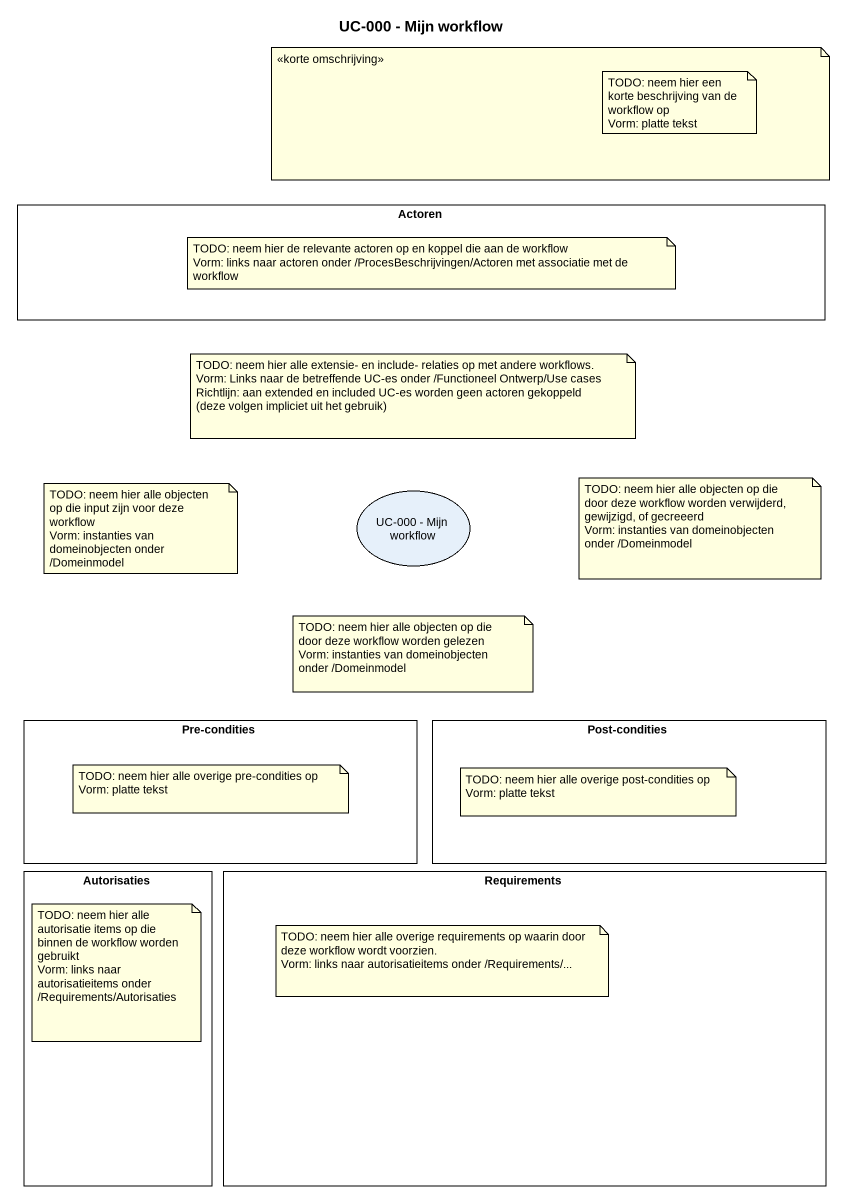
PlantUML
@startuml
title UC-000 - Mijn workflow
rectangle Actoren
usecase "UC-000 - Mijn workflow" as UC_000_Mijn_workflow
rectangle "Pre-condities" as Pre_condities
rectangle "Post-condities" as Post_condities
rectangle Autorisaties
rectangle Requirements
note as N1
  <<korte omschrijving>>
end note
note as N2
  TODO: neem hier een korte beschrijving van de workflow op
  Vorm: platte tekst
end note
note as N3
  TODO: neem hier de relevante actoren op en koppel die aan de workflow
  Vorm: links naar actoren onder /ProcesBeschrijvingen/Actoren met associatie met de workflow
end note
note as N4
  TODO: neem hier alle extensie- en include- relaties op met andere workflows.
  Vorm: Links naar de betreffende UC-es onder /Functioneel Ontwerp/Use cases
  Richtlijn: aan extended en included UC-es worden geen actoren gekoppeld (deze volgen impliciet uit het gebruik)
end note
note as N5
  TODO: neem hier alle objecten op die input zijn voor deze workflow
  Vorm: instanties van domeinobjecten onder /Domeinmodel
end note
note as N6
  TODO: neem hier alle objecten op die door deze workflow worden verwijderd, gewijzigd, of gecreeerd
  Vorm: instanties van domeinobjecten onder /Domeinmodel
end note
note as N7
  TODO: neem hier alle objecten op die door deze workflow worden gelezen
  Vorm: instanties van domeinobjecten onder /Domeinmodel
end note
note as N8
  TODO: neem hier alle overige pre-condities op
  Vorm: platte tekst
end note
note as N9
  TODO: neem hier alle overige post-condities op
  Vorm: platte tekst
end note
note as N10
  TODO: neem hier alle autorisatie items op die binnen de workflow worden gebruikt
  Vorm: links naar autorisatieitems onder /Requirements/Autorisaties
end note
note as N11
  TODO: neem hier alle overige requirements op waarin door deze workflow wordt voorzien.
  Vorm: links naar autorisatieitems onder /Requirements/...
end note
@enduml
